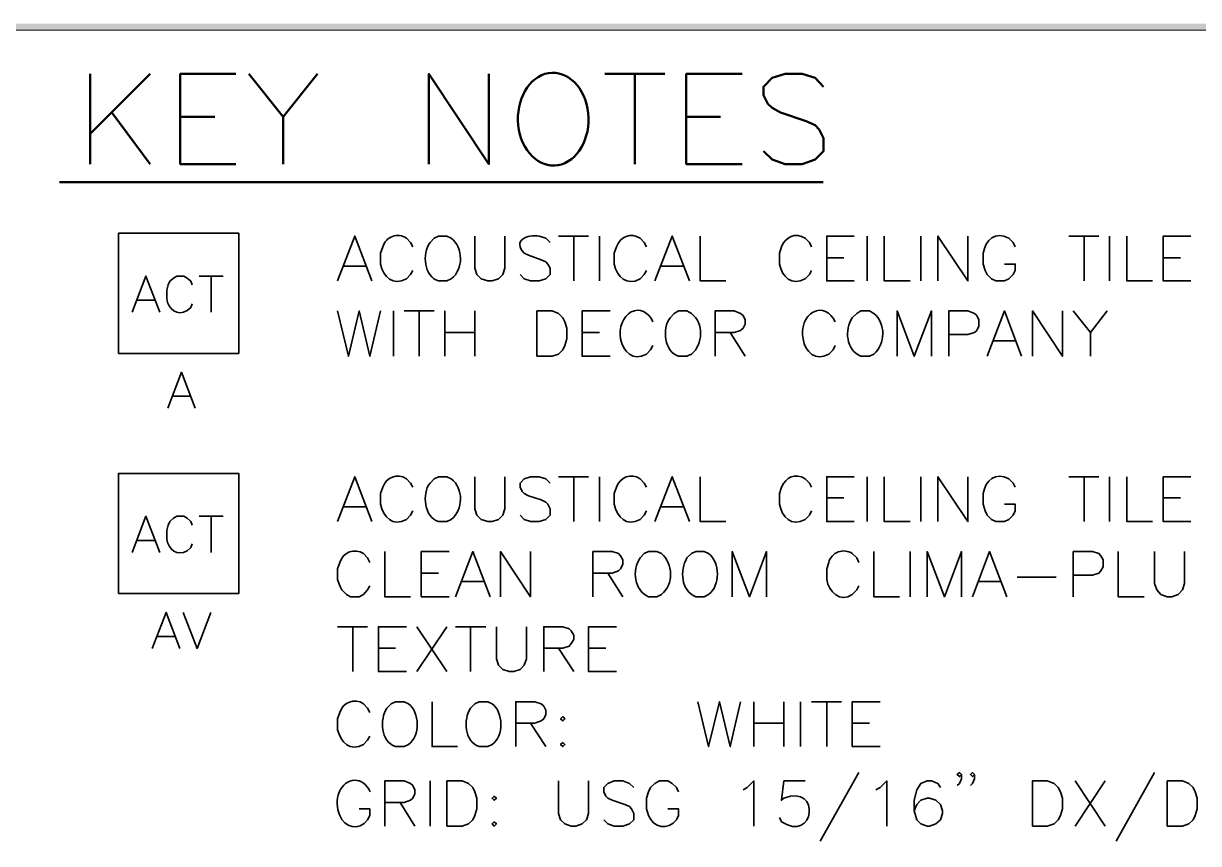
# Model space of a CAD drawing. Header units: inches. Extents: x 5 to 516, y -193 to 129.
# Drawn here: x 458.12 to 471.17, y 78.96 to 88.06 of the extents above; entities that cross this region are included whole.
import ezdxf

# ---------------------------------------------------------------- set-up
doc = ezdxf.new("R2010")
doc.units = ezdxf.units.IN
doc.header["$MEASUREMENT"] = 0
doc.layers.add('PDF9_Geometry', color=7, linetype='Continuous')
doc.layers.add('PDF9_Solid Fills', color=7, linetype='Continuous')

msp = doc.modelspace()

# ---------------------------------------------------------------- hatches: boundary and pattern name
at = {"layer": 'PDF9_Solid Fills', "transparency": 33554559}
h = msp.add_hatch(color=256, dxfattribs=at)
h.paths.add_polyline_path([(316.0672942, 88.0494451), (316.0806254, 88.0627785), (316.0672942, 88.0627785)])
h.paths.add_polyline_path([(496.1917308, 88.0627785), (496.1295081, 88.0627785), (354.7028537, 88.0627785), (354.7028447, 88.0627785), (316.0806254, 88.0627785), (316.1295142, 88.0494451), (316.1295143, 87.9872229), (316.1295233, 87.9872229), (496.1295089, 88.0494437), (316.1295188, 87.9872215), (496.1295081, 87.9872229), (496.1561756, 87.9916674), (496.1783975, 88.0094451), (496.1917308, 88.0361118), (496.1917311, 88.0494451)])

# ---------------------------------------------------------------- linework, layer by layer
at = {"layer": 'PDF9_Geometry', "lineweight": 0}
msp.add_lwpolyline([(316.1295142, 88.0583387), (316.1295142, 88.0494498), (316.1295142, 87.9872276), (485.4006203, 87.9872276)], dxfattribs=at)
at = {"layer": 'PDF9_Geometry', "lineweight": 50}
for points in [[(458.8628415, 87.5027832), (458.8628415, 86.5027832)], [(459.5295082, 87.5027832), (458.8628415, 86.8361166)], [(460.4806192, 86.5027832), (459.8628415, 86.5027832), (459.8628415, 87.5027832), (460.4806192, 87.5027832)], [(460.6228422, 87.5027832), (461.0050644, 87.0272277), (461.0050644, 86.5027832)], [(461.3872871, 87.5027832), (461.0050649, 87.0272277)], [(462.6228443, 86.5027832), (462.6228443, 87.5027832), (463.2895109, 86.5027832), (463.2895109, 87.5027832)], [(464.5783993, 87.5027832), (465.2450659, 87.5027832)], [(464.9117326, 87.5027832), (464.9117326, 86.5027832)], [(466.1028431, 86.5027832), (465.4806209, 86.5027832), (465.4806209, 87.5027832), (466.1028431, 87.5027832)], [(467.0050666, 87.3605577), (466.9117332, 87.4583355), (466.769511, 87.5027799), (466.5783999, 87.5027799), (466.4361777, 87.4583355), (466.3383999, 87.3605577), (466.3383999, 87.2672244), (466.3872888, 87.1694466), (466.4361777, 87.1250022), (466.529511, 87.0761133), (466.8139555, 86.9783355), (466.9117332, 86.9338911), (466.9561777, 86.8850022), (467.0050666, 86.7916689), (467.0050666, 86.6450022), (466.9117332, 86.5516689), (466.769511, 86.50278), (466.5783999, 86.50278), (466.4361777, 86.5516689), (466.3383999, 86.6450022)], [(459.1028453, 87.0761158), (459.529512, 86.5027825)], [(459.8628415, 87.0272244), (460.2450637, 87.0272244)], [(465.4806209, 87.0272244), (465.8628431, 87.0272244)], [(458.5206197, 86.3027778), (467.0006195, 86.3027778)]]:
    msp.add_lwpolyline(points, dxfattribs=at)
at = {"layer": 'PDF9_Geometry', "lineweight": 35}
for points in [[(459.1783978, 84.4005517), (459.1783978, 85.733885), (460.5117311, 85.733885), (460.5117311, 84.4005517)], [(463.8228429, 84.3694464), (463.8228429, 84.8716686), (463.9917318, 84.8716686), (464.0628429, 84.8450019), (464.1117318, 84.7961131), (464.133954, 84.7516686), (464.1561762, 84.6805575), (464.1561762, 84.5605575), (464.133954, 84.4894464), (464.1117318, 84.4405575), (464.0628429, 84.3916686), (463.9917318, 84.3694464)], [(459.1783978, 81.7338852), (459.1783978, 83.0672185), (460.5117311, 83.0672185), (460.5117311, 81.7338852)], [(464.1117336, 80.3694466), (464.0850669, 80.34278), (464.1117336, 80.3205577), (464.1339558, 80.34278)], [(464.1117336, 80.080556), (464.0850669, 80.0583337), (464.1117336, 80.0361115), (464.1339558, 80.0583337)], [(462.8228429, 79.1516733), (462.8228429, 79.6538955), (462.9917318, 79.6538955), (463.0628429, 79.6272288), (463.1117318, 79.5827844), (463.133954, 79.5338955), (463.1561763, 79.4627844), (463.1561763, 79.3427844), (463.133954, 79.2716733), (463.1117318, 79.2227844), (463.0628429, 79.1783399), (462.9917318, 79.1516733)], [(469.325067, 79.1516733), (469.325067, 79.6538955), (469.4895114, 79.6538955), (469.565067, 79.6272288), (469.6095114, 79.5827844), (469.6361781, 79.5338955), (469.6584003, 79.4627844), (469.6584003, 79.3427844), (469.6361781, 79.2716733), (469.6095114, 79.2227844), (469.565067, 79.1783399), (469.4895114, 79.1516733)], [(470.8228425, 79.1516733), (470.8228425, 79.6538955), (470.9917314, 79.6538955), (471.0628425, 79.6272288), (471.1117314, 79.5827844), (471.1339536, 79.5338955), (471.1561758, 79.4627844), (471.1561758, 79.3427844), (471.1339536, 79.2716733), (471.1117314, 79.2227844), (471.0628425, 79.1783399), (470.9917314, 79.1516733)], [(463.3472886, 79.4850066), (463.3250664, 79.4627844), (463.3472886, 79.4405621), (463.3739553, 79.4627844)], [(463.3472886, 79.2005556), (463.3250664, 79.1783334), (463.3472886, 79.1516668), (463.3739553, 79.1783334)]]:
    msp.add_lwpolyline(points, close=True, dxfattribs=at)
for points in [[(461.6095093, 85.2050041), (461.8006204, 85.7027818), (461.9917315, 85.2050041)], [(462.8717311, 85.6805575), (462.8228422, 85.7027797), (462.7295089, 85.7027797), (462.68062, 85.6805575), (462.6361756, 85.6316686)], [(463.1339549, 85.7027797), (463.1339549, 85.3472241), (463.1561772, 85.276113), (463.2050661, 85.2272241), (463.2761772, 85.2050019), (463.325066, 85.2050019), (463.3961772, 85.2272241), (463.445066, 85.276113), (463.4672883, 85.3472241), (463.4672883, 85.7027797)], [(463.9695104, 85.6316715), (463.9206215, 85.6805603), (463.8495104, 85.7027826)], [(464.0628422, 85.7027797), (464.3961755, 85.7027797)], [(464.2317332, 85.7027797), (464.2317332, 85.2050019)], [(464.5161774, 85.7027797), (464.5161774, 85.2050019)], [(465.0406208, 85.58278), (465.0139541, 85.6316689), (464.9695097, 85.6805578)], [(465.1339548, 85.2050041), (465.3250659, 85.7027818), (465.516177, 85.2050041)], [(465.6361769, 85.7027797), (465.6361769, 85.2050019), (465.9206214, 85.2050019)], [(466.8717341, 85.58278), (466.8495119, 85.6316689), (466.800623, 85.6805578)], [(467.3472873, 85.2050041), (467.0406207, 85.2050041), (467.0406207, 85.7027818), (467.3472873, 85.7027818)], [(467.4895094, 85.7027797), (467.4895094, 85.2050019)], [(467.6806217, 85.7027797), (467.6806217, 85.2050019), (467.9695106, 85.2050019)], [(468.0850655, 85.7027797), (468.0850655, 85.2050019)], [(468.2761756, 85.2050041), (468.2761756, 85.7027818), (468.6095089, 85.2050041), (468.6095089, 85.7027818)], [(469.1339546, 85.58278), (469.1117324, 85.6316689), (469.0628435, 85.6805578)], [(469.7295085, 85.7027797), (470.0628418, 85.7027797)], [(469.8983996, 85.7027797), (469.8983996, 85.2050019)], [(470.1828437, 85.7027797), (470.1828437, 85.2050019)], [(470.3739538, 85.7027797), (470.3739538, 85.2050019), (470.6583983, 85.2050019)], [(471.0850665, 85.2050041), (470.7783999, 85.2050041), (470.7783999, 85.7027818), (471.0850665, 85.7027818)], [(463.6806215, 85.5116715), (463.7295104, 85.4894492), (463.8717326, 85.4405604), (463.9206215, 85.4183381), (463.9428437, 85.3916715), (463.9695104, 85.347227), (463.9695104, 85.2761159), (463.9206215, 85.227227), (463.8495104, 85.2050048), (463.7517326, 85.2050048), (463.6806215, 85.227227), (463.6361771, 85.2761159)], [(464.7072875, 85.58278), (464.6806208, 85.5116689), (464.6806208, 85.3916689)], [(466.5384008, 85.58278), (466.5161786, 85.5116689), (466.5161786, 85.3916689)], [(467.0406207, 85.4627804), (467.2317318, 85.4627804)], [(468.7783991, 85.5116689), (468.7783991, 85.3916689), (468.8006213, 85.3205578), (468.8228435, 85.2761134), (468.8717324, 85.2272245), (468.9206213, 85.2050023), (469.0139546, 85.2050023), (469.0628435, 85.2272245), (469.1117324, 85.2761134), (469.1339546, 85.3205578), (469.1339546, 85.3916689), (469.0139546, 85.3916689)], [(470.7783999, 85.4627804), (470.969511, 85.4627804)], [(461.6806221, 85.3694464), (461.920622, 85.3694464)], [(465.2050676, 85.3694464), (465.4450676, 85.3694464)], [(459.3295118, 84.8583335), (459.4806229, 85.2583334), (459.6361784, 84.8583335)], [(459.9961784, 85.1605524), (459.9784006, 85.2005524), (459.9384007, 85.236108), (459.9028451, 85.2583302), (459.8228451, 85.2583302), (459.7872895, 85.236108), (459.7472896, 85.2005524), (459.7295118, 85.1605524), (459.711734, 85.1027746), (459.711734, 85.0094413)], [(460.0717354, 85.2583353), (460.3384021, 85.2583353)], [(460.2050678, 85.2583353), (460.2050678, 84.8583353)], [(462.3739559, 85.2272245), (462.4184003, 85.2761134), (462.445067, 85.3205578)], [(462.7295089, 85.2050019), (462.8228422, 85.2050019), (462.8717311, 85.2272241)], [(464.9695097, 85.2272245), (465.0139541, 85.2761134), (465.0406208, 85.3205578)], [(466.800623, 85.2272245), (466.8495119, 85.2761134), (466.8717341, 85.3205578)], [(459.3872872, 84.9916704), (459.5783983, 84.9916704)], [(459.9384007, 84.876108), (459.9784006, 84.9116635), (459.9961784, 84.9516635)], [(461.6095093, 84.8716708), (461.7295093, 84.3694486), (461.8495093, 84.8716708), (461.9695093, 84.3694486), (462.0850648, 84.8716708)], [(462.2317333, 84.8716708), (462.2317333, 84.3694486)], [(462.3472887, 84.8716708), (462.680622, 84.8716708)], [(462.5161775, 84.8716708), (462.5161775, 84.3694486)], [(462.8006216, 84.8716708), (462.8006216, 84.3694486)], [(463.1339549, 84.8716708), (463.1339549, 84.3694486)], [(464.6361784, 84.3694464), (464.3250673, 84.3694464), (464.3250673, 84.8716686), (464.6361784, 84.8716686)], [(465.5383976, 84.8450041), (465.4895087, 84.8716708), (465.3961754, 84.8716708), (465.3472865, 84.8450041), (465.3028421, 84.7961152)], [(465.8006215, 84.3694464), (465.8006215, 84.8716686), (466.0139548, 84.8716686), (466.0850659, 84.8450019), (466.1117326, 84.8227797), (466.1339548, 84.7738908), (466.1339548, 84.725002), (466.1117326, 84.6805575), (466.0850659, 84.6538908), (466.0139548, 84.6316686), (465.8006215, 84.6316686)], [(467.5650655, 84.8450041), (467.5161767, 84.8716708), (467.4183989, 84.8716708), (467.3739544, 84.8450041), (467.3250656, 84.7961152)], [(467.8228427, 84.3694464), (467.8228427, 84.8716686), (468.0139538, 84.3694464), (468.2050649, 84.8716686), (468.2050649, 84.3694464)], [(468.3961753, 84.3694464), (468.3961753, 84.8716686), (468.6095086, 84.8716686), (468.6806197, 84.8450019), (468.7072863, 84.8227797), (468.7295086, 84.7738908), (468.7295086, 84.7027797), (468.7072863, 84.6538908), (468.6806197, 84.6316686), (468.6095086, 84.6094464), (468.3961753, 84.6094464)], [(468.8228426, 84.3694464), (469.0139537, 84.8716686), (469.2050648, 84.3694464)], [(469.325067, 84.3694464), (469.325067, 84.8716686), (469.6584003, 84.3694464), (469.6584003, 84.8716686)], [(469.7783999, 84.8716708), (469.969511, 84.6316708), (469.969511, 84.3694486)], [(470.1561759, 84.8716708), (469.9695092, 84.6316708)], [(462.8006216, 84.6316715), (463.1339549, 84.6316715)], [(464.3250673, 84.6316715), (464.5161784, 84.6316715)], [(465.9695103, 84.6316715), (466.1339547, 84.3694493)], [(465.0406224, 84.3916712), (465.0850669, 84.4405601), (465.1117335, 84.4894489)], [(467.0628436, 84.3916712), (467.1117325, 84.4405601), (467.1339547, 84.4894489)], [(468.8983996, 84.5383375), (469.1339552, 84.5383375)], [(465.3961754, 84.3694486), (465.4895087, 84.3694486), (465.5383976, 84.3916708)], [(467.4183989, 84.3694486), (467.5161767, 84.3694486), (467.5650655, 84.3916708)], [(459.7250648, 83.7916651), (459.8761759, 84.191665), (460.027287, 83.7916651)], [(459.7828447, 83.925002), (459.9739558, 83.925002)], [(461.6095093, 82.5338888), (461.8006204, 83.0316665), (461.9917315, 82.5338888)], [(462.445067, 82.9161135), (462.4184003, 82.960558), (462.3739559, 83.0094469)], [(462.8717311, 83.0094421), (462.8228422, 83.0316644), (462.7295089, 83.0316644), (462.68062, 83.0094421), (462.6361756, 82.9605533)], [(463.1339549, 83.0316644), (463.1339549, 82.6761088), (463.1561772, 82.6049977), (463.2050661, 82.5561088), (463.2761772, 82.5338866), (463.325066, 82.5338866), (463.3961772, 82.5561088), (463.445066, 82.6049977), (463.4672883, 82.6761088), (463.4672883, 83.0316644)], [(463.9695104, 82.9605562), (463.9206215, 83.009445), (463.8495104, 83.0316673), (463.7517326, 83.0316673), (463.6806215, 83.009445), (463.6361771, 82.9605562), (463.6361771, 82.9161117), (463.6583993, 82.8672228), (463.6806215, 82.8450006), (463.7295104, 82.8183339), (463.8717326, 82.7738895), (463.9206215, 82.7472228), (463.9428437, 82.7250006), (463.9695104, 82.6761117), (463.9695104, 82.6050006), (463.9206215, 82.5561117), (463.8495104, 82.5338895), (463.7517326, 82.5338895), (463.6806215, 82.5561117), (463.6361771, 82.6050006)], [(464.0628422, 83.0316644), (464.3961755, 83.0316644)], [(464.2317332, 83.0316644), (464.2317332, 82.5338866)], [(464.5161774, 83.0316644), (464.5161774, 82.5338866)], [(465.0406208, 82.9161135), (465.0139541, 82.960558), (464.9695097, 83.0094469)], [(465.1339548, 82.5338888), (465.3250659, 83.0316665), (465.516177, 82.5338888)], [(465.6361769, 83.0316644), (465.6361769, 82.5338866), (465.9206214, 82.5338866)], [(466.8717341, 82.9161135), (466.8495119, 82.960558), (466.800623, 83.0094469)], [(467.3472873, 82.5338888), (467.0406207, 82.5338888), (467.0406207, 83.0316665), (467.3472873, 83.0316665)], [(467.4895094, 83.0316644), (467.4895094, 82.5338866)], [(467.6806217, 83.0316644), (467.6806217, 82.5338866), (467.9695106, 82.5338866)], [(468.0850655, 83.0316644), (468.0850655, 82.5338866)], [(468.2761756, 82.5338888), (468.2761756, 83.0316665), (468.6095089, 82.5338888), (468.6095089, 83.0316665)], [(469.1339546, 82.9161135), (469.1117324, 82.960558), (469.0628435, 83.0094469)], [(469.7295085, 83.0316644), (470.0628418, 83.0316644)], [(469.8983996, 83.0316644), (469.8983996, 82.5338866)], [(470.1828437, 83.0316644), (470.1828437, 82.5338866)], [(470.3739538, 83.0316644), (470.3739538, 82.5338866), (470.6583983, 82.5338866)], [(471.0850665, 82.5338888), (470.7783999, 82.5338888), (470.7783999, 83.0316665), (471.0850665, 83.0316665)], [(462.1117337, 82.9161135), (462.085067, 82.8450024), (462.085067, 82.7250024)], [(464.7072875, 82.9161135), (464.6806208, 82.8450024), (464.6806208, 82.7250024)], [(466.5384008, 82.9161135), (466.5161786, 82.8450024), (466.5161786, 82.7250024)], [(467.0406207, 82.7961139), (467.2317318, 82.7961139)], [(468.7783991, 82.8450024), (468.7783991, 82.7250024), (468.8006213, 82.6538913), (468.8228435, 82.6050024), (468.8717324, 82.5561135), (468.9206213, 82.5338913), (469.0139546, 82.5338913), (469.0628435, 82.5561135), (469.1117324, 82.6050024), (469.1339546, 82.6538913), (469.1339546, 82.7250024), (469.0139546, 82.7250024)], [(470.7783999, 82.7961139), (470.969511, 82.7961139)], [(459.3295118, 82.1916669), (459.4806229, 82.5916669), (459.6361784, 82.1916669)], [(459.9961784, 82.4938859), (459.9784006, 82.5338859), (459.9384007, 82.5694415), (459.9028451, 82.5916637), (459.8228451, 82.5916637), (459.7872895, 82.5694415), (459.7472896, 82.5338859), (459.7295118, 82.4938859), (459.711734, 82.4361081), (459.711734, 82.3427748)], [(460.0717354, 82.5916687), (460.3384021, 82.5916687)], [(460.2050678, 82.5916687), (460.2050678, 82.1916688)], [(461.6806221, 82.6983311), (461.920622, 82.6983311)], [(462.3739559, 82.5561135), (462.4184003, 82.6050024), (462.445067, 82.6538913)], [(464.9695097, 82.5561135), (465.0139541, 82.6050024), (465.0406208, 82.6538913)], [(465.2050676, 82.6983311), (465.4450676, 82.6983311)], [(466.800623, 82.5561135), (466.8495119, 82.6050024), (466.8717341, 82.6538913)], [(462.7295089, 82.5338866), (462.8228422, 82.5338866), (462.8717311, 82.5561088)], [(459.3872872, 82.3250039), (459.5783983, 82.3250039)], [(459.9384007, 82.2094415), (459.9784006, 82.244997), (459.9961784, 82.284997)], [(462.133955, 82.2005555), (462.133955, 81.6983333), (462.4183994, 81.6983333)], [(462.8495121, 81.6983311), (462.5384011, 81.6983311), (462.5384011, 82.2005533), (462.8495121, 82.2005533)], [(462.9206213, 81.6983311), (463.1117324, 82.2005533), (463.3028435, 81.6983311)], [(463.4183991, 81.6983311), (463.4183991, 82.2005533), (463.7517324, 81.6983311), (463.7517324, 82.2005533)], [(464.4450669, 81.6983311), (464.4450669, 82.2005533), (464.6584002, 82.2005533), (464.7295113, 82.1783311), (464.7517335, 82.1516644), (464.7784002, 82.10722), (464.7784002, 82.0583311), (464.7517335, 82.0094422), (464.7295113, 81.98722), (464.6584002, 81.9605533), (464.4450669, 81.9605533)], [(465.2050643, 82.1783333), (465.1561754, 82.2005555), (465.0628421, 82.2005555), (465.0139532, 82.1783333), (464.9695088, 82.1294444)], [(465.72951, 82.1783333), (465.6806211, 82.2005555), (465.5872878, 82.2005555), (465.5383989, 82.1783333), (465.48951, 82.1294444)], [(465.9917338, 81.6983311), (465.9917338, 82.2005533), (466.1828449, 81.6983311), (466.373956, 82.2005533), (466.373956, 81.6983311)], [(467.5650664, 82.2005555), (467.5650664, 81.6983333), (467.8495108, 81.6983333)], [(467.9695101, 82.2005555), (467.9695101, 81.6983333)], [(468.156176, 81.6983311), (468.156176, 82.2005533), (468.3472871, 81.6983311), (468.5383982, 82.2005533), (468.5383982, 81.6983311)], [(468.6584004, 81.6983311), (468.8495115, 82.2005533), (469.0406226, 81.6983311)], [(469.7783999, 81.6983311), (469.7783999, 82.2005533), (469.9917333, 82.2005533), (470.0628444, 82.1783311), (470.0850666, 82.1516644), (470.1117332, 82.10722), (470.1117332, 82.0316644), (470.0850666, 81.98722), (470.0628444, 81.9605533), (469.9917333, 81.9383311), (469.7783999, 81.9383311)], [(470.2761755, 82.2005555), (470.2761755, 81.6983333), (470.5650644, 81.6983333)], [(470.6806216, 82.2005555), (470.6806216, 81.8449999), (470.7072882, 81.7738888), (470.7517327, 81.7249999), (470.8228438, 81.6983333), (470.8717327, 81.6983333), (470.9428438, 81.7249999), (470.9917327, 81.7738888), (471.0139549, 81.8449999), (471.0139549, 82.2005555)], [(461.6361772, 82.0805558), (461.6095105, 82.0094447), (461.6095105, 81.8894447), (461.6361772, 81.8183336), (461.6583994, 81.7738892), (461.7072883, 81.7250003), (461.7517327, 81.6983336), (461.8495105, 81.6983336), (461.8983994, 81.7250003), (461.9428438, 81.7738892), (461.9695105, 81.8183336)], [(461.9695105, 82.0805558), (461.9428438, 82.1294447), (461.8983994, 82.1783336)], [(462.5384011, 81.9605562), (462.7295122, 81.9605562)], [(464.6095092, 81.9605562), (464.778398, 81.698334)], [(462.991734, 81.8672222), (463.231734, 81.8672222)], [(467.3250642, 81.7250003), (467.3739531, 81.7738892), (467.3961753, 81.8183336)], [(468.7295086, 81.8672222), (468.9695086, 81.8672222)], [(469.1561759, 81.9161136), (469.587287, 81.9161136)], [(465.0628421, 81.6983333), (465.1561754, 81.6983333), (465.2050643, 81.7249999)], [(465.5872878, 81.6983333), (465.6806211, 81.6983333), (465.72951, 81.7249999)], [(459.551734, 81.1249985), (459.7072896, 81.5249985), (459.8584007, 81.1249985)], [(459.8939558, 81.5250003), (460.0495114, 81.1250003), (460.2006225, 81.5250003)], [(461.6095093, 81.3649978), (461.9428426, 81.3649978)], [(461.7784004, 81.3649978), (461.7784004, 80.86722)], [(462.3739534, 80.8672222), (462.0628423, 80.8672222), (462.0628423, 81.365), (462.3739534, 81.365)], [(462.4895096, 81.3649978), (462.8228429, 80.86722)], [(462.8228429, 81.3649978), (462.4895096, 80.86722)], [(462.9206213, 81.3649978), (463.2539546, 81.3649978)], [(463.0850658, 81.3649978), (463.0850658, 80.86722)], [(463.3739542, 81.3649978), (463.3739542, 81.0094423), (463.3961764, 80.9383312), (463.4450653, 80.8894423), (463.5161764, 80.86722), (463.5650653, 80.86722), (463.6361764, 80.8894423), (463.6806209, 80.9383312), (463.7072875, 81.0094423), (463.7072875, 81.3649978)], [(463.8983999, 80.8672222), (463.8983999, 81.365), (464.1117332, 81.365), (464.1828443, 81.3427777), (464.2050665, 81.3205555), (464.2317332, 81.2716666), (464.2317332, 81.2227778), (464.2050665, 81.1783333), (464.1828443, 81.1516666), (464.1117332, 81.1294444), (463.8983999, 81.1294444)], [(464.7072866, 80.8672222), (464.3961755, 80.8672222), (464.3961755, 81.365), (464.7072866, 81.365)], [(459.6095094, 81.2583355), (459.8006205, 81.2583355)], [(462.0628423, 81.1294473), (462.2539534, 81.1294473)], [(464.0628422, 81.1294473), (464.231731, 80.8672251)], [(464.3961755, 81.1294473), (464.5872866, 81.1294473)], [(461.9695105, 80.4138893), (461.9428438, 80.4627782), (461.8983994, 80.511667)], [(462.3961768, 80.5116667), (462.347288, 80.5338889), (462.2539546, 80.5338889), (462.2050657, 80.5116667), (462.1561769, 80.4627778)], [(462.6584007, 80.5338889), (462.6584007, 80.0361111), (462.9428451, 80.0361111)], [(463.3250663, 80.5116667), (463.2761774, 80.5338889), (463.1828441, 80.5338889), (463.1339552, 80.5116667), (463.0850663, 80.4627778)], [(463.5872879, 80.0361133), (463.5872879, 80.5338911), (463.8006212, 80.5338911), (463.8717323, 80.5116688), (463.898399, 80.4850022), (463.9206212, 80.4405577), (463.9206212, 80.3916689), (463.898399, 80.34278), (463.8717323, 80.3205577), (463.8006212, 80.2938911), (463.5872879, 80.2938911)], [(465.6095091, 80.5338889), (465.7295091, 80.0361111), (465.8495091, 80.5338889), (465.9695091, 80.0361111), (466.0850646, 80.5338889)], [(466.2317331, 80.5338889), (466.2317331, 80.0361111)], [(466.5650664, 80.5338889), (466.5650664, 80.0361111)], [(466.7517323, 80.5338889), (466.7517323, 80.0361111)], [(466.8717341, 80.5338889), (467.2050675, 80.5338889)], [(467.0406207, 80.5338889), (467.0406207, 80.0361111)], [(467.6361782, 80.0361133), (467.3250671, 80.0361133), (467.3250671, 80.5338911), (467.6361782, 80.5338911)], [(461.6361772, 80.4138893), (461.6095105, 80.3427782), (461.6095105, 80.2227782)], [(463.7517324, 80.2938896), (463.9206213, 80.0361119)], [(466.2317331, 80.2938896), (466.5650664, 80.2938896)], [(467.3250671, 80.2938896), (467.5161782, 80.2938896)], [(461.8983994, 80.0583337), (461.9428438, 80.1072226), (461.9695105, 80.1516671)], [(462.2539546, 80.0361111), (462.347288, 80.0361111), (462.3961768, 80.0583334)], [(463.1828441, 80.0361111), (463.2761774, 80.0361111), (463.3250663, 80.0583334)], [(467.3961753, 79.7472226), (466.9695087, 78.9872227)], [(468.5384007, 79.7250058), (468.5161785, 79.7027836), (468.4895118, 79.7250058), (468.5161785, 79.7472281), (468.5384007, 79.7250058), (468.5384007, 79.676117), (468.5161785, 79.6272281), (468.4895118, 79.6050058)], [(468.6806217, 79.7250058), (468.6583994, 79.7027836), (468.6361772, 79.7250058), (468.6583994, 79.7472281), (468.6806217, 79.7250058), (468.6806217, 79.676117), (468.6583994, 79.6272281), (468.6361772, 79.6050058)], [(470.6806216, 79.7472226), (470.2539549, 78.9872227)], [(462.133955, 79.1516733), (462.133955, 79.6538955), (462.3472883, 79.6538955), (462.4183994, 79.6272288), (462.4450661, 79.6050066), (462.4672883, 79.5561177), (462.4672883, 79.5116732), (462.4450661, 79.4627844), (462.4183994, 79.4405621), (462.3472883, 79.4138955), (462.133955, 79.4138955)], [(462.6361771, 79.6538886), (462.6361771, 79.1516664)], [(464.0628422, 79.6538886), (464.0628422, 79.2938886), (464.0850644, 79.2227775), (464.1339533, 79.1783331), (464.2050644, 79.1516664), (464.2539533, 79.1516664), (464.3250644, 79.1783331), (464.3739533, 79.2227775), (464.3961755, 79.2938886), (464.3961755, 79.6538886)], [(464.8983998, 79.5827804), (464.849511, 79.6272248), (464.7783998, 79.6538915), (464.6806221, 79.6538915), (464.609511, 79.6272248), (464.5650665, 79.5827804), (464.5650665, 79.5338915), (464.5872887, 79.4850026), (464.609511, 79.4627804), (464.6583998, 79.4405582), (464.8006221, 79.3916693), (464.849511, 79.3694471), (464.8717332, 79.3427804), (464.8983998, 79.2938915), (464.8983998, 79.2227804), (464.849511, 79.178336), (464.7783998, 79.1516693), (464.6806221, 79.1516693), (464.609511, 79.178336), (464.5650665, 79.2227804)], [(465.3961754, 79.533889), (465.3739532, 79.5827778), (465.3250643, 79.6272223), (465.2761754, 79.6538889), (465.1828421, 79.6538889), (465.1339532, 79.6272223), (465.0850643, 79.5827778), (465.0628421, 79.533889), (465.0406199, 79.4627778), (465.0406199, 79.3427779), (465.0628421, 79.2716667)], [(466.1117335, 79.5561148), (466.1561779, 79.5827815), (466.2317335, 79.6538926), (466.2317335, 79.1516704)], [(466.8006214, 79.6538886), (466.5650659, 79.6538886), (466.5383992, 79.4405553), (466.5650659, 79.4627775)], [(467.5872877, 79.5561148), (467.6361766, 79.5827815), (467.7072877, 79.6538926), (467.7072877, 79.1516704)], [(468.3028435, 79.5827804), (468.2761768, 79.6272248), (468.2050657, 79.6538915), (468.1561768, 79.6538915), (468.0850657, 79.6272248), (468.0406213, 79.5561137), (468.0139546, 79.4405582), (468.0139546, 79.3205582), (468.0406213, 79.2227804), (468.0850657, 79.178336), (468.1561768, 79.1516693), (468.1828435, 79.1516693), (468.2539546, 79.178336), (468.3028435, 79.2227804), (468.3250657, 79.2938915), (468.3250657, 79.3205582), (468.3028435, 79.3916693), (468.2539546, 79.4405582), (468.1828435, 79.4627804), (468.1561768, 79.4627804), (468.0850657, 79.4405582), (468.0406213, 79.3916693), (468.0139546, 79.3205582)], [(469.8006212, 79.6538886), (470.1339546, 79.1516664)], [(470.1339546, 79.6538886), (469.8006212, 79.1516664)], [(461.9428438, 79.2227779), (461.9695105, 79.2716667), (461.9695105, 79.3427779), (461.8495105, 79.3427779)], [(462.3028438, 79.4138893), (462.4672882, 79.1516671)], [(465.3739532, 79.2227779), (465.3961754, 79.2716667), (465.3961754, 79.3427779), (465.2761754, 79.3427779)], [(466.5383992, 79.2005553), (466.516177, 79.2494442)]]:
    msp.add_lwpolyline(points, dxfattribs=at)
for points in [[(462.445067, 85.58278), (462.4184003, 85.6316689), (462.3739559, 85.6805578, 0.5085487246), (462.1117337, 85.58278), (462.085067, 85.5116689), (462.085067, 85.3916689)], [(467.3961753, 82.0805558), (467.3739531, 82.1294447), (467.3250642, 82.1783336, 0.5083629243), (467.062842, 82.0805558), (467.0406198, 82.0094447), (467.0406198, 81.8894447)]]:
    msp.add_lwpolyline(points, format="xyb", dxfattribs=at)
at = {"layer": 'PDF9_Geometry', "lineweight": 50}
msp.add_ellipse((464.0040321, 87.0009143), major_axis=(-0.0062237, 0.5155618), ratio=0.7604591826, start_param=0.2217597873, end_param=6.5049450945, dxfattribs=at)
at = {"layer": 'PDF9_Geometry', "lineweight": 35}
for centre, major_axis, ratio, start_param, end_param in [((464.9427802, 84.6187551), (0.0033515, 0.2601679), 0.7521562594, 5.2583561652, 8.0892860684), ((466.9656766, 84.6257805), (0.0013474, 0.2529305), 0.7655176858, 5.2372821434, 8.1187904328), ((461.7999471, 79.4089687), (0.0001748, 0.2528563), 0.7713919117, 5.2297938415, 8.4286894883)]:
    msp.add_ellipse(centre, major_axis=major_axis, ratio=ratio, start_param=start_param, end_param=end_param, dxfattribs=at)
for points in [[(463.8495104, 85.7027826), (463.7152141, 85.7243381), (463.5479548, 85.6570048), (463.6806215, 85.5116715)], [(464.9695097, 85.6805578), (464.8672134, 85.7463356), (464.7409171, 85.6961134), (464.7072875, 85.58278)], [(466.800623, 85.6805578), (466.6904749, 85.7459652), (466.5839564, 85.6972245), (466.5384008, 85.58278)], [(469.0628435, 85.6805578), (468.9162509, 85.7624097), (468.8035843, 85.6604097), (468.7783991, 85.5116689)], [(462.6361756, 85.6316686), (462.5417311, 85.5038167), (462.5723978, 85.2549278), (462.7295089, 85.2050019)], [(462.8717311, 85.2272241), (463.0111385, 85.3376686), (463.0052126, 85.5715945), (462.8717311, 85.6805575)], [(462.085067, 85.3916689), (462.119067, 85.2505578), (462.2249189, 85.1441134), (462.3739559, 85.2272245)], [(464.6806208, 85.3916689), (464.7154356, 85.2510023), (464.8192875, 85.1422615), (464.9695097, 85.2272245)], [(466.5161786, 85.3916689), (466.5433638, 85.2526319), (466.6550675, 85.142706), (466.800623, 85.2272245)], [(459.711734, 85.0094413), (459.7269933, 84.8917376), (459.8303266, 84.8087747), (459.9384007, 84.876108)], [(465.5383976, 84.3916708), (465.6718791, 84.5005597), (465.677805, 84.7345597), (465.5383976, 84.8450041)], [(467.5650655, 84.3916708), (467.6943248, 84.5038189), (467.6993618, 84.7321152), (467.5650655, 84.8450041)], [(465.3028421, 84.7961152), (465.2054347, 84.6781152), (465.2443236, 84.4125597), (465.3961754, 84.3694486)], [(467.3250656, 84.7961152), (467.2331396, 84.6644856), (467.2593619, 84.4351523), (467.4183989, 84.3694486)], [(464.7517335, 84.56056), (464.7866224, 84.4168564), (464.8858817, 84.3079675), (465.0406224, 84.3916712)], [(466.7783992, 84.56056), (466.8035844, 84.4118193), (466.916251, 84.3098193), (467.0628436, 84.3916712)], [(462.3739559, 83.0094469), (462.2741781, 83.0732987), (462.1495115, 83.0258172), (462.1117337, 82.9161135)], [(462.8717311, 82.5561088), (463.0052126, 82.6650718), (463.0111385, 82.8989977), (462.8717311, 83.0094421)], [(464.9695097, 83.0094469), (464.8661764, 83.0747802), (464.7469912, 83.0261135), (464.7072875, 82.9161135)], [(466.800623, 83.0094469), (466.6891416, 83.074632), (466.589586, 83.026632), (466.5384008, 82.9161135)], [(469.0628435, 83.0094469), (468.9209176, 83.0910765), (468.8024732, 82.9898913), (468.7783991, 82.8450024)], [(462.6361756, 82.9605533), (462.5387682, 82.8425533), (462.5776571, 82.5770718), (462.7295089, 82.5338866)], [(462.085067, 82.7250024), (462.1199559, 82.5813728), (462.2192152, 82.4724098), (462.3739559, 82.5561135)], [(464.6806208, 82.7250024), (464.7163245, 82.5814469), (464.8142504, 82.4706321), (464.9695097, 82.5561135)], [(466.5161786, 82.7250024), (466.5441786, 82.5835209), (466.6498823, 82.4708543), (466.800623, 82.5561135)], [(459.711734, 82.3427748), (459.7269933, 82.2250711), (459.8303266, 82.1421081), (459.9384007, 82.2094415)], [(461.8983994, 82.1783336), (461.7961031, 82.2441114), (461.6698068, 82.1938151), (461.6361772, 82.0805558)], [(464.9695088, 82.1294444), (464.8748421, 81.9953703), (464.9043977, 81.7632222), (465.0628421, 81.6983333)], [(465.2050643, 81.7249999), (465.3444717, 81.8354444), (465.3384717, 82.0694444), (465.2050643, 82.1783333)], [(465.48951, 82.1294444), (465.4079545, 81.9927777), (465.4211396, 81.7644814), (465.5872878, 81.6983333)], [(465.72951, 81.7249999), (465.8617322, 81.8184814), (465.8580285, 82.0844073), (465.72951, 82.1783333)], [(467.0406198, 81.8894447), (467.0601013, 81.7534448), (467.192842, 81.6275929), (467.3250642, 81.7250003)], [(461.8983994, 80.511667), (461.7961031, 80.5774448), (461.6698068, 80.5271485), (461.6361772, 80.4138893)], [(462.3961768, 80.0583334), (462.5283991, 80.1518148), (462.5246954, 80.4178148), (462.3961768, 80.5116667)], [(463.3250663, 80.0583334), (463.4572885, 80.1518148), (463.4535848, 80.4177408), (463.3250663, 80.5116667)], [(462.1561769, 80.4627778), (462.0761028, 80.3344815), (462.0869917, 80.088926), (462.2539546, 80.0361111)], [(463.0850663, 80.4627778), (463.0049923, 80.3344815), (463.0158812, 80.088926), (463.1828441, 80.0361111)], [(461.6095105, 80.2227782), (461.6443253, 80.0821115), (461.7482512, 79.9733708), (461.8983994, 80.0583337)], [(466.5650659, 79.4627775), (466.9848436, 79.6224812), (466.9054362, 78.9595923), (466.5383992, 79.2005553)], [(461.6361772, 79.2716667), (461.6814364, 79.1399631), (461.8454364, 79.089889), (461.9428438, 79.2227779)], [(465.0628421, 79.2716667), (465.1129162, 79.1312223), (465.2779532, 79.0990742), (465.3739532, 79.2227779)]]:
    msp.add_open_spline(points, degree=3, dxfattribs=at)

doc.saveas('drawing.dxf')
